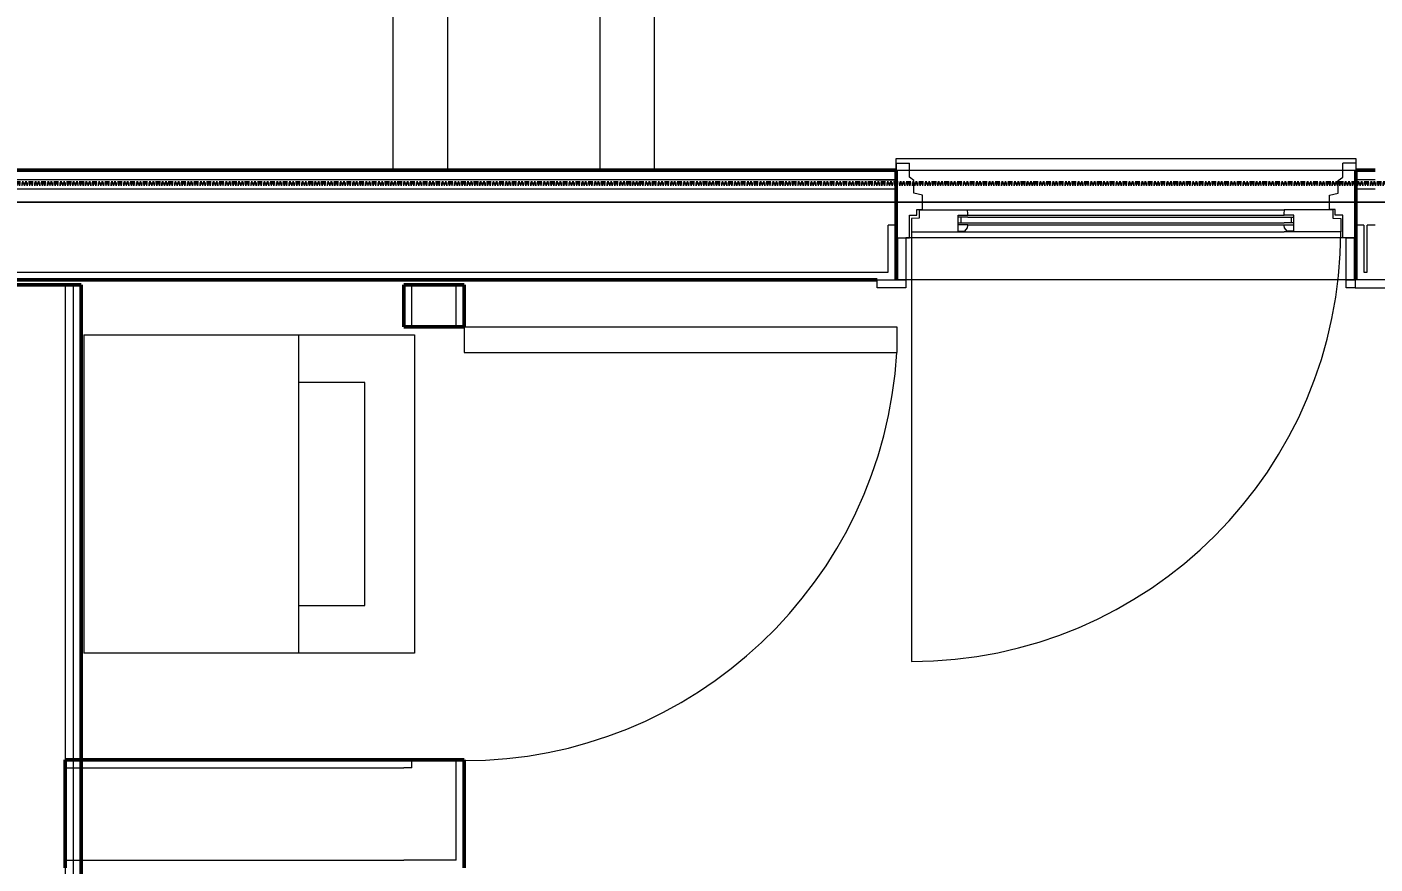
# Model space of a CAD drawing. Header units: inches. Extents: x -4266 to -1814, y 9706 to 12441.
# Drawn here: x -2935.5 to -2829.5, y 12035.2 to 12100.9 of the extents above; entities that cross this region are included whole.
import ezdxf

# ---------------------------------------------------------------- set-up
doc = ezdxf.new("R2010")
doc.units = ezdxf.units.IN
doc.header["$MEASUREMENT"] = 0
doc.linetypes.add('Dash 1_16_', pattern=[0.125, 0.0625, -0.0625])
doc.linetypes.add('Double Dash 3_8_', pattern=[1, 0.375, -0.125, 0.125, -0.125, 0.125, -0.125])
for name, color, linetype, lineweight in [('A-ANNO-DIMS', 211, 'Continuous', 9), ('A-ANNO-DIMS-96', 211, 'Continuous', 9), ('A-DOOR-1', 7, 'Continuous', 9), ('A-DOOR-2', 50, 'Continuous', 20), ('A-DOOR-FRAM-1', 50, 'Continuous', 20), ('A-DOOR-FRAM-2', 7, 'Continuous', 9), ('A-DOOR-GLAZ-1', 7, 'Continuous', 9), ('A-GLAZ-1', 7, 'Continuous', 9), ('A-GLAZ-2', 50, 'Continuous', 20), ('A-WALL', 113, 'Continuous', 13), ('A-WALL-3', 250, 'Continuous', 50), ('A-WALL-4', 10, 'Continuous', 13), ('C-PROP-LINE-1', 250, 'Double Dash 3_8_', 50), ('C-PROP-LINE-2', 91, 'Dash 1_16_', 50), ('I-WALL-3', 2, 'Continuous', 50), ('P-SANR-FIXT-2', 7, 'Continuous', 9)]:
    doc.layers.add(name, color=color, linetype=linetype, lineweight=lineweight)
doc.styles.add('Century Gothic', font='ufonts.com_century-gothic.ttf', dxfattribs={"height": 9})
doc.dimstyles.new('OD__1_16__Tol__', dxfattribs={"dimscale": 12, "dimtxt": 9.397514, "dimasz": 1, "dimexe": 0.75, "dimexo": 0.5, "dimgap": 0.125, "dimtad": 1, "dimdec": 4, "dimrnd": 0.0625, "dimzin": 3, "dimdsep": 46, "dimlunit": 4, "dimtxsty": 'Century Gothic', "dimblk1": 'OBLIQUE', "dimblk2": 'OBLIQUE', "dimsah": 1, "dimcen": 0.09, "dimdle": 0.75, "dimazin": 0, "dimtfac": 1, "dimtdec": 4, "dimtix": 1, "dimtmove": 0, "dimatfit": 3, "dimfxl": 1, "dimtvp": 1, "dimtfill": 1, "dimfrac": 2, "dimtolj": 1, "dimtzin": 0, "dimarcsym": 2})

# ---------------------------------------------------------------- blocks, each defined once
blk = doc.blocks.new('DIMBLOCK18-FLOOR PLAN - 1ST FLOOR')
at = {"layer": 'A-ANNO-DIMS-96', "lineweight": 50}
for p, q in [((-4038.48, 12087.19), (-4044.48, 12093.19)), ((-4038.48, 12087.19), (-4032.48, 12081.19)), ((-4038.48, 11782.99), (-4044.48, 11788.99)), ((-4038.48, 11782.99), (-4032.48, 11776.99))]:
    blk.add_line(p, q, dxfattribs=at)
at = {"layer": 'A-ANNO-DIMS-96'}
for p, q in [((-2526.32, 12087.19), (-4047.48, 12087.19)), ((-4038.48, 11782.99), (-4038.48, 12087.19)), ((-4038.48, 12087.19), (-2526.32, 12087.19)), ((-3753.32, 11782.99), (-4047.48, 11782.99)), ((-4038.48, 11782.99), (-3753.32, 11782.99))]:
    blk.add_line(p, q, dxfattribs=at)
at = {"layer": 'A-ANNO-DIMS-96', "color": 0, "char_height": 9, "attachment_point": 1, "rotation": 90, "line_spacing_factor": 0.984502, "style": 'Century Gothic', "bg_fill": 3, "box_fill_scale": 1.25, "bg_fill_color": 256, "bg_fill_true_color": 13158600, "bg_fill_transparency": 0}
for s, insert, width in [('25\' - 4 3/16"', (-4051.52, 11900.86), 82.1611), ('304.2', (-4033.75, 11919.35), 37.7691)]:
    blk.add_mtext(s, dxfattribs=dict(at, insert=insert, width=width))
blk = doc.blocks.new('_Oblique')
at = {"color": 0, "linetype": 'ByBlock', "lineweight": -2}
blk.add_line((-0.5, -0.5), (0.5, 0.5), dxfattribs=at)

msp = doc.modelspace()

# ---------------------------------------------------------------- linework, layer by layer
at = {"layer": 'A-WALL'}
for p, q in [((-2932.52374, 12080.6894), (-2932.52374, 11993.6269)), ((-2931.89874, 12080.6894), (-2931.89874, 12004.8769))]:
    msp.add_line(p, q, dxfattribs=at)
at = {"layer": 'I-WALL-3'}
for p, q in [((-2931.27374, 12080.6894), (-2939.77374, 12080.6894)), ((-2931.27374, 12004.8769), (-2931.27374, 12080.6894))]:
    msp.add_line(p, q, dxfattribs=at)

# ---------------------------------------------------------------- next in the draw order: dimensions: what is measured, and where the dimension line sits
at = {"layer": 'A-ANNO-DIMS'}
dim = msp.add_linear_dim(base=(-4038.48434, 12087.1894), p1=(-3747.32374, 11782.9894), p2=(-2520.32374, 12087.1894), angle=90, dimstyle='OD__1_16__Tol__', override={"dimpost": '<>\\X', "dimfxl": 1264.146605}, dxfattribs=at)
dim.commit()
dim.dimension.update_dxf_attribs({"geometry": 'DIMBLOCK18-FLOOR PLAN - 1ST FLOOR', "text_midpoint": (-4038.48434, 11935.0894)})

# ---------------------------------------------------------------- next in the draw order: linework, layer by layer
at = {"layer": 'A-DOOR-1'}
msp.add_line((-2865.99874, 12084.84565), (-2865.99874, 12051.09565), dxfattribs=at)
for centre, radius, end in [((-2865.99874, 12084.84565), 33.75, 0), ((-2901.14874, 12077.3769), 34.06659, 356.634313)]:
    msp.add_arc(centre, radius, 270, end, dxfattribs=at)
at = {"layer": 'A-DOOR-2'}
for p, q in [((-2865.38238, 12086.56415), (-2865.38238, 12085.91865)), ((-2865.38238, 12086.56415), (-2861.56124, 12086.56415)), ((-2861.56124, 12086.2519), (-2861.59158, 12086.56415)), ((-2861.56124, 12086.5644), (-2836.68624, 12086.5644)), ((-2832.86509, 12086.56415), (-2836.68624, 12086.56415)), ((-2836.68624, 12086.2519), (-2836.65589, 12086.56415)), ((-2832.86509, 12086.56415), (-2832.86509, 12085.91865)), ((-2865.38238, 12085.91865), (-2865.99874, 12085.9079)), ((-2865.99874, 12085.9079), (-2865.99874, 12084.84565)), ((-2862.31124, 12086.1579), (-2861.56124, 12086.1579)), ((-2862.31124, 12084.84565), (-2862.31124, 12086.1579)), ((-2861.56124, 12086.1579), (-2861.56124, 12086.2519)), ((-2836.68624, 12086.1579), (-2836.68624, 12086.2519)), ((-2835.93624, 12086.1579), (-2836.68624, 12086.1579)), ((-2835.93624, 12084.84565), (-2835.93624, 12086.1579)), ((-2832.86509, 12085.91865), (-2832.24874, 12085.9079)), ((-2832.24874, 12085.9079), (-2832.24874, 12084.84565)), ((-2865.99874, 12084.84565), (-2861.56124, 12084.84565)), ((-2861.56124, 12085.4079), (-2862.31124, 12085.4079)), ((-2862.31124, 12084.9079), (-2861.79727, 12084.9079)), ((-2862.31124, 12084.84565), (-2862.31124, 12084.9079)), ((-2861.79727, 12084.9079), (-2861.59224, 12085.1599)), ((-2861.59224, 12085.1599), (-2861.56124, 12085.3459)), ((-2861.56124, 12085.3459), (-2861.56124, 12085.4079)), ((-2861.56124, 12084.84565), (-2836.68624, 12084.84565)), ((-2836.68624, 12085.4079), (-2835.93624, 12085.4079)), ((-2836.68624, 12085.3459), (-2836.68624, 12085.4079)), ((-2836.65524, 12085.1599), (-2836.68624, 12085.3459)), ((-2832.24874, 12084.84565), (-2836.68624, 12084.84565)), ((-2836.45021, 12084.9079), (-2836.65524, 12085.1599)), ((-2835.93624, 12084.9079), (-2836.45021, 12084.9079)), ((-2835.93624, 12084.84565), (-2835.93624, 12084.9079)), ((-2901.14874, 12077.3769), (-2867.1409, 12077.3769)), ((-2901.14874, 12077.3769), (-2901.14874, 12075.3769)), ((-2867.1409, 12077.3769), (-2867.1409, 12075.3769)), ((-2901.14874, 12075.3769), (-2867.1409, 12075.3769))]:
    msp.add_line(p, q, dxfattribs=at)
at = {"layer": 'A-DOOR-FRAM-1'}
for p, q in [((-2867.18624, 12089.6894), (-2867.18624, 12090.59565)), ((-2867.18624, 12090.59565), (-2831.06124, 12090.59565)), ((-2867.18624, 12090.2519), (-2867.18624, 12084.3769)), ((-2867.18624, 12090.2519), (-2866.15499, 12090.2519)), ((-2866.15499, 12089.13025), (-2866.15499, 12090.2519)), ((-2832.09249, 12089.13025), (-2832.09249, 12090.2519)), ((-2831.06124, 12090.2519), (-2832.09249, 12090.2519)), ((-2831.06124, 12090.59565), (-2831.06124, 12089.6894)), ((-2831.06124, 12090.2519), (-2831.06124, 12084.3769)), ((-2868.81124, 12088.9394), (-2867.18624, 12088.9394)), ((-2865.81124, 12088.88955), (-2866.15499, 12089.13025)), ((-2865.81124, 12087.8884), (-2865.81124, 12088.88955)), ((-2832.43624, 12088.88955), (-2832.09249, 12089.13025)), ((-2832.43624, 12087.8884), (-2832.43624, 12088.88955)), ((-2829.54796, 12088.9394), (-2831.06124, 12088.9394)), ((-2865.12374, 12087.73322), (-2865.81124, 12087.8884)), ((-2865.12374, 12086.5959), (-2865.12374, 12087.73322)), ((-2833.12374, 12087.73322), (-2832.43624, 12087.8884)), ((-2833.12374, 12086.5959), (-2833.12374, 12087.73322)), ((-2865.57624, 12086.1589), (-2865.57624, 12086.5959)), ((-2865.57624, 12086.5959), (-2865.12374, 12086.5959)), ((-2832.67124, 12086.5959), (-2833.12374, 12086.5959)), ((-2832.67124, 12086.1589), (-2832.67124, 12086.5959)), ((-2866.15499, 12086.1589), (-2865.57624, 12086.1589)), ((-2866.15499, 12084.3769), (-2866.15499, 12086.1589)), ((-2832.09249, 12086.1589), (-2832.67124, 12086.1589)), ((-2832.09249, 12084.3769), (-2832.09249, 12086.1589)), ((-2867.18624, 12084.3769), (-2866.15499, 12084.3769)), ((-2867.06124, 12084.3769), (-2867.18624, 12084.3769)), ((-2831.81124, 12084.3769), (-2866.43624, 12084.3769)), ((-2831.06124, 12084.3769), (-2832.09249, 12084.3769)), ((-2831.43624, 12084.3769), (-2831.06124, 12084.3769)), ((-2831.06124, 12084.3769), (-2831.18624, 12084.3769))]:
    msp.add_line(p, q, dxfattribs=at)
at = {"layer": 'A-DOOR-FRAM-2'}
for p, q in [((-2867.06124, 12081.0644), (-2867.06124, 12084.3769)), ((-2867.06124, 12084.3769), (-2866.43624, 12084.3769)), ((-2866.43624, 12084.3769), (-2866.43624, 12081.0644)), ((-2831.81124, 12081.0644), (-2831.81124, 12084.3769)), ((-2831.81124, 12084.3769), (-2831.18624, 12084.3769)), ((-2831.18624, 12084.3769), (-2831.18624, 12081.0644)), ((-2868.68624, 12080.4394), (-2868.68624, 12081.0644)), ((-2868.68624, 12081.0644), (-2866.43624, 12081.0644)), ((-2866.43624, 12080.4394), (-2868.68624, 12080.4394)), ((-2866.43624, 12081.0644), (-2867.06124, 12081.0644)), ((-2866.43624, 12081.0644), (-2866.43624, 12080.4394)), ((-2831.18624, 12081.0644), (-2831.81124, 12081.0644)), ((-2831.81124, 12080.4394), (-2831.81124, 12081.0644)), ((-2831.81124, 12081.0644), (-2831.11046, 12081.0644)), ((-2831.11046, 12080.4394), (-2831.81124, 12080.4394))]:
    msp.add_line(p, q, dxfattribs=at)
at = {"layer": 'A-DOOR-GLAZ-1'}
for p, q in [((-2861.56124, 12086.0019), (-2862.31124, 12086.0019)), ((-2862.31124, 12085.5644), (-2861.56124, 12085.5644)), ((-2862.10124, 12086.0019), (-2862.10124, 12085.5644)), ((-2861.56124, 12086.15815), (-2836.68624, 12086.15815)), ((-2861.56124, 12086.0019), (-2836.68624, 12086.0019)), ((-2861.56124, 12085.5644), (-2836.68624, 12085.5644)), ((-2836.68624, 12086.0019), (-2835.93624, 12086.0019)), ((-2835.93624, 12085.5644), (-2836.68624, 12085.5644)), ((-2836.14624, 12086.0019), (-2836.14624, 12085.5644)), ((-2861.56124, 12085.40815), (-2836.68624, 12085.40815))]:
    msp.add_line(p, q, dxfattribs=at)
at = {"layer": 'A-GLAZ-1'}
for p, q in [((-2789.96202, 12081.0644), (-2831.11046, 12081.0644)), ((-2831.11046, 12081.0644), (-2831.11046, 12080.4394)), ((-2831.11046, 12080.4394), (-2789.96202, 12080.4394))]:
    msp.add_line(p, q, dxfattribs=at)
at = {"layer": 'A-GLAZ-2'}
msp.add_line((-2829.54796, 12088.9394), (-2831.04796, 12088.9394), dxfattribs=at)
at = {"layer": 'A-WALL-3'}
for p, q in [((-2867.18624, 12089.6894), (-2983.71202, 12089.6894)), ((-2867.18624, 12081.0644), (-2867.18624, 12089.6894)), ((-2829.54796, 12089.6894), (-2831.06124, 12089.6894)), ((-2831.06124, 12089.6894), (-2831.06124, 12081.0644)), ((-2982.14952, 12081.0644), (-2868.68624, 12081.0644)), ((-2905.89874, 12080.6894), (-2905.89874, 12077.3769)), ((-2901.14874, 12080.6894), (-2905.89874, 12080.6894)), ((-2901.14874, 12077.3769), (-2901.14874, 12080.6894)), ((-2905.89874, 12077.3769), (-2901.14874, 12077.3769)), ((-2905.89874, 12043.3769), (-2932.52374, 12043.3769)), ((-2932.52374, 12043.3769), (-2932.52374, 12034.8769)), ((-2901.14874, 12043.3769), (-2905.89874, 12043.3769)), ((-2901.14874, 12034.8769), (-2901.14874, 12043.3769))]:
    msp.add_line(p, q, dxfattribs=at)
at = {"layer": 'A-WALL-4'}
for p, q in [((-2906.72374, 12089.6894), (-2906.72374, 12159.5894)), ((-2902.47374, 12155.3394), (-2902.47374, 12089.6894)), ((-2890.47374, 12089.6894), (-2890.47374, 12155.3394)), ((-2886.22374, 12155.3394), (-2886.22374, 12089.6894)), ((-2867.18624, 12088.9394), (-2983.71202, 12088.9394)), ((-2867.18624, 12089.6894), (-2831.06124, 12089.6894)), ((-2829.54796, 12088.9394), (-2831.06124, 12088.9394)), ((-2867.18624, 12088.1894), (-2983.71202, 12088.1894)), ((-2829.54796, 12088.1894), (-2831.06124, 12088.1894)), ((-2867.18624, 12087.1894), (-2983.71202, 12087.1894)), ((-2829.54796, 12087.1894), (-2831.06124, 12087.1894)), ((-2867.81124, 12081.6894), (-2867.81124, 12085.3769)), ((-2867.18624, 12085.3769), (-2867.81124, 12085.3769)), ((-2830.43624, 12085.3769), (-2831.06124, 12085.3769)), ((-2830.43624, 12085.3769), (-2830.43624, 12081.6894)), ((-2830.17296, 12081.6894), (-2830.17296, 12085.3769)), ((-2829.54796, 12085.3769), (-2830.17296, 12085.3769)), ((-2983.08702, 12081.6894), (-2867.81124, 12081.6894)), ((-2830.43624, 12081.6894), (-2830.17296, 12081.6894)), ((-2905.27374, 12077.3769), (-2905.27374, 12080.6894)), ((-2901.77374, 12077.3769), (-2901.77374, 12080.6894)), ((-2831.81124, 12081.0644), (-2866.43624, 12081.0644)), ((-2905.27374, 12042.7519), (-2905.27374, 12043.3769)), ((-2901.77374, 12035.5019), (-2901.77374, 12043.3769)), ((-2932.52374, 12042.7519), (-2905.89874, 12042.7519)), ((-2905.27374, 12042.7519), (-2905.89874, 12042.7519)), ((-2932.52374, 12035.5019), (-2905.89874, 12035.5019)), ((-2905.27374, 12035.5019), (-2905.89874, 12035.5019)), ((-2901.77374, 12035.5019), (-2905.27374, 12035.5019))]:
    msp.add_line(p, q, dxfattribs=at)
at = {"layer": 'C-PROP-LINE-1'}
msp.add_line((-3833.41046, 12088.68951), (-1910.89642, 12088.68951), dxfattribs=at)
at = {"layer": 'C-PROP-LINE-2'}
msp.add_line((-2099.26202, 12088.5894), (-3832.16202, 12088.5894), dxfattribs=at)
at = {"layer": 'P-SANR-FIXT-2'}
for p, q in [((-2931.06124, 12076.7519), (-2905.06124, 12076.7519)), ((-2931.06124, 12076.7519), (-2931.06124, 12051.7519)), ((-2914.15499, 12051.7519), (-2914.15499, 12076.7519)), ((-2905.06124, 12076.7519), (-2905.06124, 12051.7519)), ((-2908.96749, 12073.0019), (-2914.15499, 12073.0019)), ((-2908.96749, 12055.5019), (-2908.96749, 12073.0019)), ((-2914.15499, 12055.5019), (-2908.96749, 12055.5019)), ((-2905.06124, 12051.7519), (-2931.06124, 12051.7519))]:
    msp.add_line(p, q, dxfattribs=at)

doc.saveas('drawing.dxf')
